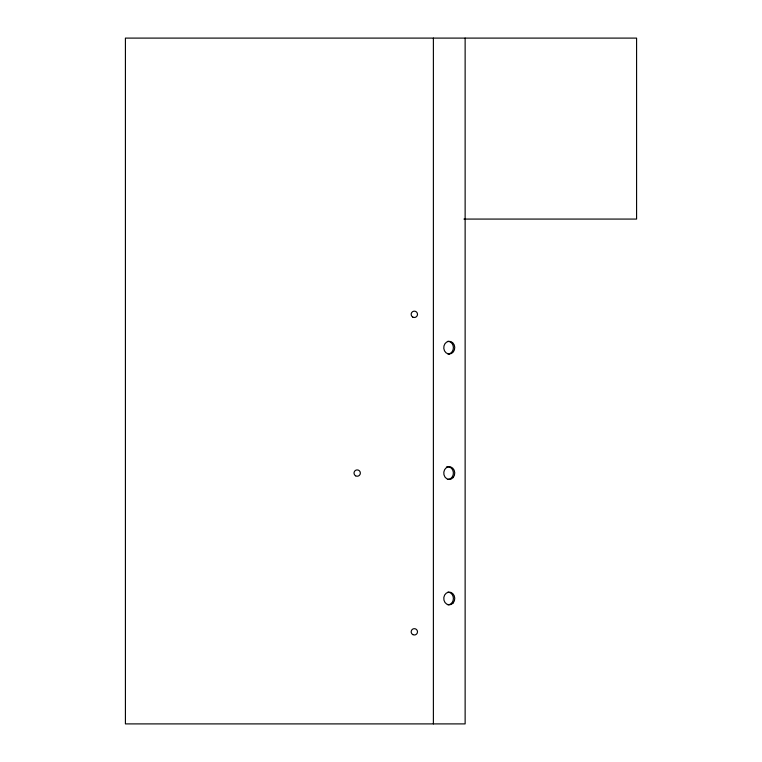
<?xml version="1.0" encoding="UTF-8"?>
<svg xmlns="http://www.w3.org/2000/svg" width="762" height="762" viewBox="0 0 762 762"><rect width="100%" height="100%" fill="white"/><g stroke="black" fill="none" stroke-linecap="round" stroke-linejoin="round"><path stroke-width="1.14" d="M463.944 219.075L636.584 219.075L636.584 38.1L125.416 38.1L125.416 723.9L465.134 723.9L465.134 38.1M433.387 38.1L433.387 723.9M446.465 466.944A6.353 5.496 -90 0 1 453.342 472.25A6.353 5.496 -90 0 1 447.885 479.422M447.761 341.319A6.353 5.496 -90 0 1 453.39 347.52A6.353 5.496 -90 0 1 448.018 354.006M447.885 592.141A6.353 5.496 -90 0 1 453.39 598.484A6.353 5.496 -90 0 1 447.885 604.837M449.389 354.006L447.961 353.835A6.353 5.496 -90 0 1 444.97 343.691A6.353 5.496 -90 0 1 454.19 344.853A6.353 5.496 -90 0 1 449.389 354.006M412.747 634.575A3.172 3.172 0 0 0 417.509 631.822A3.172 3.172 0 0 0 412.747 629.079A3.172 3.172 0 0 0 412.747 634.575M355.597 475.821A3.172 3.172 0 0 0 360.359 473.078A3.172 3.172 0 0 0 355.597 470.325A3.172 3.172 0 0 0 355.597 475.821M412.747 317.078A3.172 3.172 0 0 0 417.509 314.325A3.172 3.172 0 0 0 412.747 311.572A3.172 3.172 0 0 0 412.747 317.078M453.152 477.564A6.353 5.496 -90 0 0 450.685 466.944A6.353 5.496 -90 0 0 443.951 474.716A6.353 5.496 -90 0 0 453.152 477.564M453.152 602.98A6.353 5.496 -90 0 0 450.685 592.35A6.353 5.496 -90 0 0 443.951 600.132A6.353 5.496 -90 0 0 453.152 602.98"/></g></svg>
